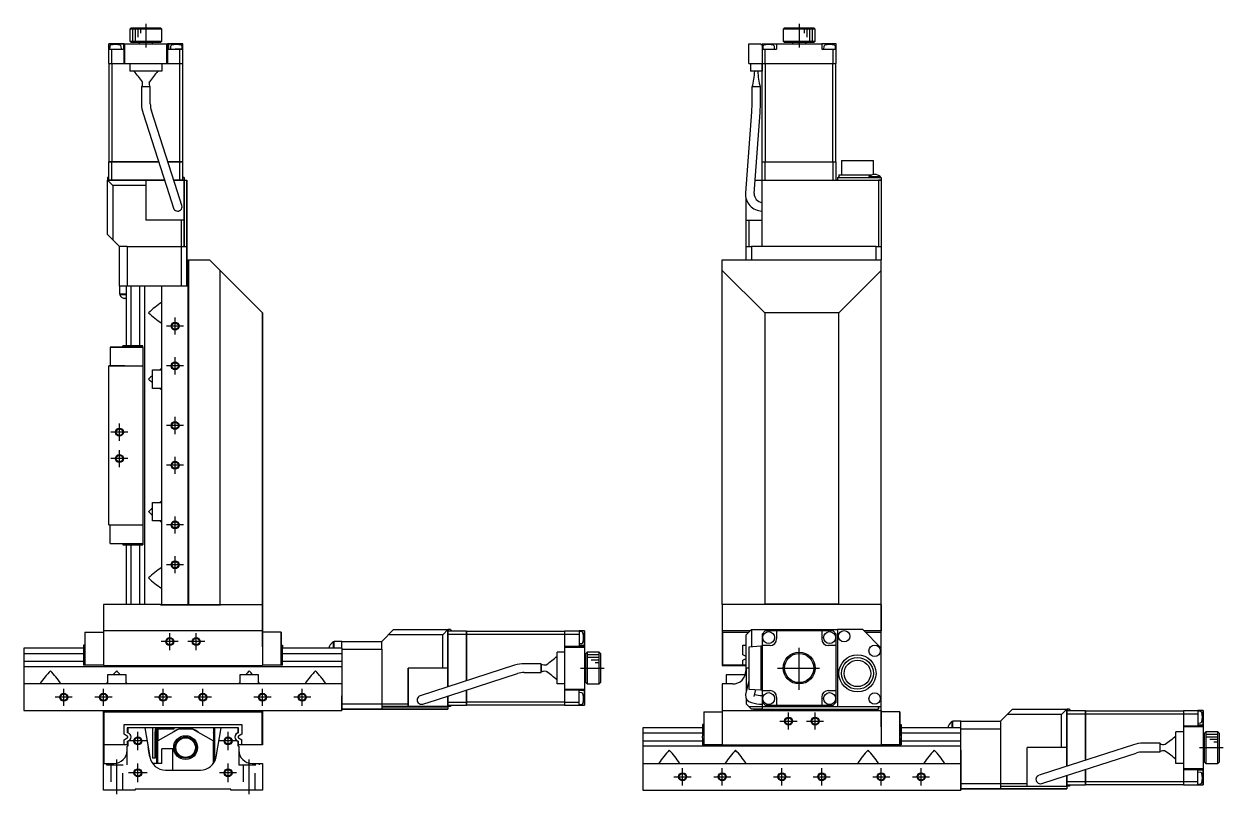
# Model space of a CAD drawing. Extents: x -1 to 917, y -8 to 763.
# Drawn here: x 464.6 to 917, y 240.3 to 530.7 of the extents above; entities that cross this region are included whole.
import ezdxf

# ---------------------------------------------------------------- set-up
doc = ezdxf.new("R2010")
doc.units = 0
doc.header["$LTSCALE"] = 0.5
doc.linetypes.add('CENTER', pattern=[50.8, 31.75, -6.35, 6.35, -6.35])
doc.linetypes.add('DASHED', pattern=[19.05, 12.7, -6.35])
for name, color, linetype in [('MSM_CENTER', 1, 'CENTER'), ('MSM_CONTINUOUS', 7, 'CONTINUOUS'), ('MSM_DASHED', 4, 'DASHED'), ('MSM_NARROW', 5, 'CONTINUOUS')]:
    doc.layers.add(name, color=color, linetype=linetype)

msp = doc.modelspace()

# ---------------------------------------------------------------- linework, layer by layer
at = {"layer": 'MSM_CENTER'}
for p, q in [((510.57, 530.75), (510.57, 521.85)), ((757.09, 530.75), (757.09, 521.85)), ((524.8, 416.8), (518.34, 416.8)), ((521.57, 413.57), (521.57, 420.03)), ((521.57, 398.57), (521.57, 405.03)), ((524.8, 401.8), (518.34, 401.8)), ((521.57, 376.07), (521.57, 382.53)), ((503.8, 376.8), (497.34, 376.8)), ((500.57, 373.57), (500.57, 380.03)), ((524.8, 379.3), (518.34, 379.3)), ((503.8, 366.8), (497.34, 366.8)), ((500.57, 363.57), (500.57, 370.03)), ((521.57, 361.07), (521.57, 367.53)), ((524.8, 364.3), (518.34, 364.3)), ((521.57, 338.57), (521.57, 345.03)), ((524.8, 341.8), (518.34, 341.8)), ((524.8, 326.8), (518.34, 326.8)), ((521.57, 323.57), (521.57, 330.03)), ((519.57, 294.57), (519.57, 301.03)), ((529.57, 294.57), (529.57, 301.03)), ((522.8, 297.8), (516.34, 297.8)), ((532.8, 297.8), (526.34, 297.8)), ((757.09, 279.6), (757.09, 296)), ((674.62, 287.8), (683.52, 287.8)), ((748.89, 287.8), (765.29, 287.8)), ((482.8, 276.8), (476.34, 276.8)), ((479.57, 273.57), (479.57, 280.03)), ((497.8, 276.8), (491.34, 276.8)), ((494.57, 273.57), (494.57, 280.03)), ((520.3, 276.8), (513.84, 276.8)), ((517.07, 273.57), (517.07, 280.03)), ((535.3, 276.8), (528.84, 276.8)), ((532.07, 273.57), (532.07, 280.03)), ((557.8, 276.8), (551.34, 276.8)), ((554.57, 273.57), (554.57, 280.03)), ((572.8, 276.8), (566.34, 276.8)), ((569.57, 273.57), (569.57, 280.03)), ((749.86, 267.8), (756.32, 267.8)), ((753.09, 264.57), (753.09, 271.03)), ((759.86, 267.8), (766.32, 267.8)), ((763.09, 264.57), (763.09, 271.03)), ((507.57, 256.8), (507.57, 263.8)), ((541.57, 256.8), (541.57, 263.8)), ((511.07, 260.3), (504.07, 260.3)), ((545.07, 260.3), (538.07, 260.3)), ((908.14, 257.8), (917.04, 257.8)), ((499.57, 240.3), (499.57, 253.3)), ((507.57, 244.8), (507.57, 251.8)), ((541.57, 244.8), (541.57, 251.8)), ((549.57, 240.3), (549.57, 253.3)), ((713.09, 243.57), (713.09, 250.03)), ((728.09, 243.57), (728.09, 250.03)), ((750.59, 243.57), (750.59, 250.03)), ((765.59, 243.57), (765.59, 250.03)), ((788.09, 243.57), (788.09, 250.03)), ((803.09, 243.57), (803.09, 250.03)), ((511.07, 248.3), (504.07, 248.3)), ((544.8, 248.3), (538.34, 248.3)), ((709.86, 246.8), (716.32, 246.8)), ((724.86, 246.8), (731.32, 246.8)), ((747.36, 246.8), (753.82, 246.8)), ((762.36, 246.8), (768.82, 246.8)), ((784.86, 246.8), (791.32, 246.8)), ((799.86, 246.8), (806.32, 246.8))]:
    msp.add_line(p, q, dxfattribs=at)
at = {"layer": 'MSM_CONTINUOUS'}
for p, q in [((505.07, 529.3), (504.57, 528.8)), ((504.57, 528.8), (504.57, 524.3)), ((516.57, 528.8), (504.57, 528.8)), ((505.07, 529.3), (516.07, 529.3)), ((516.57, 528.8), (516.07, 529.3)), ((516.57, 524.3), (516.57, 528.8)), ((751.59, 529.3), (751.09, 528.8)), ((763.09, 528.8), (751.09, 528.8)), ((751.09, 528.8), (751.09, 524.3)), ((751.59, 529.3), (762.59, 529.3)), ((763.09, 528.8), (762.59, 529.3)), ((763.09, 524.3), (763.09, 528.8)), ((496.57, 515.8), (496.57, 523.3)), ((502.36, 523.3), (496.57, 523.3)), ((496.57, 523.3), (524.57, 523.3)), ((496.57, 521.3), (502.07, 521.3)), ((496.91, 522.28), (496.82, 521.3)), ((497.77, 515.8), (497.77, 521.3)), ((501.32, 521.3), (501.24, 522.28)), ((502.07, 523.3), (502.07, 521.3)), ((502.32, 515.8), (502.32, 523)), ((502.36, 523), (502.32, 523)), ((502.36, 523.3), (502.36, 523)), ((502.67, 515.8), (502.67, 523.3)), ((504.57, 524.3), (505.07, 523.8)), ((504.57, 524.3), (516.57, 524.3)), ((516.07, 523.8), (505.07, 523.8)), ((508.07, 523.8), (508.07, 523.3)), ((513.07, 523.3), (513.07, 523.8)), ((516.07, 523.8), (516.57, 524.3)), ((518.47, 515.8), (518.47, 523.3)), ((518.79, 523.3), (518.79, 523)), ((524.57, 523.3), (518.79, 523.3)), ((518.79, 523), (518.82, 523)), ((518.82, 515.8), (518.82, 523)), ((519.07, 523.3), (519.07, 521.3)), ((519.07, 521.3), (524.57, 521.3)), ((519.91, 522.28), (519.82, 521.3)), ((524.32, 521.3), (521.57, 521.3)), ((523.37, 515.8), (523.37, 521.3)), ((524.32, 521.3), (524.24, 522.28)), ((524.57, 521.3), (524.32, 521.3)), ((524.57, 515.8), (524.57, 523.3)), ((524.57, 515.8), (524.57, 523.3)), ((738.09, 515.8), (738.09, 523.3)), ((738.09, 523.3), (742.59, 523.3)), ((742.59, 523.3), (742.59, 523)), ((742.59, 523), (743.09, 523)), ((743.09, 523.3), (748.59, 523.3)), ((743.09, 523.3), (743.09, 513)), ((743.09, 521.3), (748.59, 521.3)), ((743.43, 522.28), (743.34, 521.3)), ((744.29, 515.8), (744.29, 521.3)), ((747.84, 521.3), (747.75, 522.28)), ((748.59, 523.3), (765.59, 523.3)), ((748.59, 523.3), (748.59, 521.3)), ((751.09, 524.3), (763.09, 524.3)), ((751.09, 524.3), (751.59, 523.8)), ((762.59, 523.8), (751.59, 523.8)), ((754.59, 523.8), (754.59, 523.3)), ((759.59, 523.3), (759.59, 523.8)), ((762.59, 523.8), (763.09, 524.3)), ((765.59, 523.3), (765.59, 521.3)), ((771.09, 523.3), (765.59, 523.3)), ((765.59, 521.3), (771.09, 521.3)), ((766.43, 522.28), (766.34, 521.3)), ((769.89, 515.8), (769.89, 521.3)), ((770.84, 521.3), (770.75, 522.28)), ((771.09, 515.8), (771.09, 523.3)), ((496.57, 515.8), (524.57, 515.8)), ((496.67, 478.8), (496.67, 515.8)), ((497.81, 478.8), (497.81, 515.8)), ((504.57, 515.8), (504.57, 513)), ((516.57, 513), (504.57, 513)), ((516.57, 515.8), (516.57, 513)), ((523.33, 478.8), (523.33, 515.8)), ((524.47, 478.8), (524.47, 515.8)), ((524.47, 478.8), (524.47, 515.8)), ((738.09, 515.8), (744.29, 515.8)), ((738.69, 515.8), (738.69, 513)), ((743.09, 513), (738.69, 513)), ((743.19, 478.8), (743.19, 515.8)), ((744.29, 515.8), (769.89, 515.8)), ((744.33, 478.8), (744.33, 515.8)), ((769.85, 478.8), (769.85, 515.8)), ((769.89, 515.8), (771.09, 515.8)), ((770.99, 478.8), (770.99, 515.8)), ((512.22, 507), (508.92, 507)), ((508.92, 507), (508.92, 500.61)), ((511.83, 508.85), (511.87, 508.94)), ((512.22, 500.61), (512.22, 507)), ((742.54, 507), (739.24, 507)), ((739.24, 507), (739.24, 500.61)), ((742.54, 500.61), (742.54, 507)), ((522.5, 467.4), (512.64, 497.97)), ((739.24, 500.61), (739.13, 497.59)), ((742.42, 497.34), (742.54, 500.61)), ((509.5, 496.96), (519.36, 466.39)), ((739.13, 497.59), (736.83, 467.02)), ((740.12, 466.77), (742.42, 497.34)), ((496.57, 471.8), (496.57, 478.8)), ((496.57, 478.8), (515.35, 478.8)), ((515.35, 478.8), (496.57, 478.8)), ((497.77, 471.9), (497.77, 478.8)), ((524.57, 478.8), (518.82, 478.8)), ((518.82, 478.8), (524.57, 478.8)), ((523.37, 471.9), (523.37, 478.8)), ((524.57, 471.8), (524.57, 478.8)), ((524.57, 471.8), (524.57, 478.8)), ((743.09, 471.9), (743.09, 478.8)), ((743.09, 478.8), (744.29, 478.8)), ((744.29, 471.8), (744.29, 478.8)), ((744.29, 478.8), (769.89, 478.8)), ((769.89, 478.8), (771.09, 478.8)), ((769.89, 471.8), (769.89, 478.8)), ((771.09, 471.8), (771.09, 478.8)), ((773.09, 479.3), (785.09, 479.3)), ((773.09, 479.3), (773.09, 473.8)), ((785.09, 473.96), (785.09, 479.3)), ((496.07, 472.8), (496.07, 471.9)), ((496.07, 472.8), (496.57, 472.8)), ((496.57, 472.8), (496.07, 472.8)), ((496.17, 471.8), (496.07, 471.9)), ((496.07, 471.9), (496.57, 471.9)), ((498.07, 469.8), (496.07, 471.8)), ((496.07, 471.8), (517.61, 471.8)), ((496.07, 451.3), (496.07, 471.8)), ((496.07, 471.8), (517.61, 471.8)), ((517.61, 471.8), (496.17, 471.8)), ((496.57, 473.09), (496.42, 473.09)), ((496.42, 473.09), (496.42, 472.8)), ((497.67, 471.8), (497.77, 471.9)), ((517.58, 471.9), (497.77, 471.9)), ((510.57, 471.8), (510.57, 456.8)), ((523.37, 471.9), (521.05, 471.9)), ((524.97, 471.8), (521.08, 471.8)), ((521.08, 471.8), (525.07, 471.8)), ((521.08, 471.8), (524.17, 471.8)), ((523.37, 471.9), (523.47, 471.8)), ((525.07, 472.8), (524.57, 472.8)), ((524.57, 472.8), (525.07, 472.8)), ((524.57, 471.9), (525.07, 471.9)), ((525.07, 471.9), (524.97, 471.8)), ((524.97, 471.8), (525.07, 471.8)), ((525.07, 472.8), (525.07, 471.9)), ((525.07, 471.8), (525.07, 471.7)), ((525.17, 471.8), (525.07, 471.7)), ((525.07, 446.8), (525.07, 471.8)), ((525.17, 471.8), (525.07, 471.7)), ((525.17, 471.8), (526.07, 471.8)), ((525.17, 471.8), (526.07, 471.8)), ((525.17, 446.8), (525.17, 471.8)), ((526.07, 471.8), (526.07, 431.8)), ((526.07, 431.8), (526.07, 471.8)), ((740.5, 471.8), (743.09, 471.8)), ((743.09, 471.9), (743.19, 471.8)), ((743.09, 471.8), (787.09, 471.8)), ((743.09, 446.9), (743.09, 471.8)), ((771.59, 472.8), (788.09, 472.8)), ((771.59, 472.8), (771.59, 471.9)), ((771.59, 471.9), (788.09, 471.9)), ((771.59, 471.9), (771.69, 471.8)), ((772.09, 473.09), (771.94, 473.09)), ((771.94, 473.09), (771.94, 472.8)), ((772.09, 473.8), (784.51, 473.8)), ((772.09, 473.8), (772.09, 472.8)), ((787.74, 473.09), (783.44, 473.09)), ((783.44, 473.09), (783.44, 472.8)), ((787.09, 471.8), (787.09, 471.7)), ((787.09, 471.8), (787.09, 446.9)), ((788.09, 471.8), (787.09, 471.8)), ((787.09, 471.7), (787.09, 446.9)), ((787.74, 472.8), (787.74, 473.09)), ((787.99, 471.8), (788.09, 471.9)), ((788.09, 472.8), (788.09, 471.9)), ((788.09, 471.8), (788.09, 446.8)), ((498.07, 469.8), (498.07, 449.3)), ((510.57, 469.8), (498.07, 469.8)), ((519.36, 466.39), (521, 461.3)), ((524.14, 462.32), (522.5, 467.4)), ((737.09, 446.8), (737.09, 464.73)), ((525.07, 456.8), (510.57, 456.8)), ((524.07, 431.8), (524.07, 456.8)), ((737.09, 456.8), (743.09, 456.8)), ((738.09, 456.8), (738.09, 446.8)), ((496.07, 451.3), (498.07, 449.3)), ((498.07, 449.3), (500.47, 446.9)), ((500.57, 446.8), (500.47, 446.9)), ((500.57, 431.8), (500.57, 446.8)), ((503.57, 446.8), (500.57, 446.8)), ((503.46, 446.8), (526.07, 446.8)), ((503.57, 446.8), (503.57, 431.8)), ((737.09, 446.8), (739.09, 446.8)), ((737.09, 441.8), (737.09, 446.8)), ((786.09, 446.8), (739.09, 446.8)), ((739.09, 446.8), (739.09, 441.8)), ((743.09, 446.8), (743.09, 446.9)), ((786.09, 446.8), (788.09, 446.8)), ((786.09, 441.8), (786.09, 446.8)), ((787.09, 446.9), (787.09, 446.8)), ((788.09, 446.8), (788.09, 441.8)), ((526.57, 431.8), (526.57, 441.8)), ((526.57, 441.8), (534.57, 441.8)), ((526.67, 441.8), (526.67, 311.8)), ((534.57, 441.8), (538.57, 437.8)), ((538.57, 437.8), (534.57, 441.8)), ((728.09, 441.8), (788.09, 441.8)), ((728.09, 311.8), (728.09, 441.8)), ((788.09, 311.7), (788.09, 441.8)), ((788.09, 311.7), (788.09, 441.8)), ((538.57, 437.8), (554.57, 421.8)), ((538.57, 311.8), (538.57, 437.8)), ((554.57, 421.8), (538.57, 437.8)), ((744.09, 421.8), (728.09, 437.8)), ((788.09, 437.8), (772.09, 421.8)), ((511.57, 431.8), (500.57, 431.8)), ((500.57, 431.8), (500.57, 428.8)), ((503.07, 431.8), (503.07, 409.3)), ((505.04, 409.3), (505.04, 431.8)), ((508.11, 431.8), (508.11, 409.3)), ((516.57, 431.8), (510.07, 431.8)), ((510.07, 431.8), (510.07, 311.8)), ((526.57, 431.8), (511.57, 431.8)), ((524.17, 431.8), (516.57, 431.8)), ((516.57, 311.8), (516.57, 431.8)), ((526.07, 431.8), (521.07, 431.8)), ((526.07, 431.8), (524.17, 431.8)), ((526.57, 431.8), (526.07, 431.8)), ((526.57, 431.8), (526.27, 431.8)), ((526.57, 311.8), (526.57, 431.8)), ((503.07, 428.8), (500.57, 428.8)), ((500.72, 428.8), (500.72, 428.6)), ((503.07, 428.6), (500.72, 428.6)), ((503.07, 427.15), (502.35, 427.15)), ((516.57, 425.54), (516.44, 425.7)), ((554.57, 311.9), (554.57, 421.8)), ((554.57, 421.8), (554.57, 311.9)), ((772.09, 421.8), (744.09, 421.8)), ((744.09, 421.8), (744.09, 311.9)), ((772.09, 311.9), (772.09, 421.8)), ((516.57, 418.06), (516.44, 417.9)), ((509.47, 408.8), (497.07, 408.8)), ((497.07, 408.8), (503.07, 408.8)), ((497.07, 408.8), (497.07, 401.8)), ((509.47, 409.3), (501.87, 409.3)), ((501.87, 408.8), (501.87, 409.3)), ((501.87, 409.3), (503.07, 409.3)), ((501.87, 408.8), (509.47, 408.8)), ((505.55, 408.8), (505.55, 409.3)), ((507.6, 408.8), (507.6, 409.3)), ((509.47, 408.8), (509.47, 409.3)), ((509.47, 408.8), (509.47, 401.8)), ((496.57, 341.8), (496.57, 401.8)), ((496.57, 401.8), (509.57, 401.8)), ((496.57, 401.8), (496.92, 401.8)), ((496.92, 401.8), (496.57, 401.8)), ((502.57, 401.8), (496.57, 401.8)), ((509.57, 401.8), (509.47, 401.8)), ((509.57, 341.8), (509.57, 401.8)), ((513.07, 400.3), (516.57, 400.3)), ((513.07, 393.3), (513.07, 400.3)), ((516.57, 400.54), (516.44, 400.7)), ((516.57, 393.3), (513.07, 393.3)), ((516.57, 393.06), (516.44, 392.9)), ((513.07, 343.3), (513.07, 350.3)), ((513.07, 350.3), (516.57, 350.3)), ((516.57, 350.54), (516.44, 350.7)), ((496.57, 341.8), (509.57, 341.8)), ((497.07, 334.8), (497.07, 341.8)), ((509.47, 341.8), (509.47, 334.3)), ((516.57, 343.3), (513.07, 343.3)), ((516.57, 343.06), (516.44, 342.9)), ((497.07, 334.8), (509.47, 334.8)), ((501.87, 334.8), (501.87, 334.3)), ((501.87, 334.3), (509.47, 334.3)), ((503.07, 334.3), (503.07, 311.8)), ((505.04, 311.8), (505.04, 334.3)), ((505.55, 334.8), (505.55, 334.3)), ((507.6, 334.8), (507.6, 334.3)), ((508.11, 334.3), (508.11, 311.8)), ((516.57, 325.54), (516.44, 325.7)), ((516.57, 318.06), (516.44, 317.9)), ((516.07, 311.8), (494.57, 311.8)), ((494.57, 311.8), (494.57, 288.8)), ((516.07, 311.8), (516.07, 311.7)), ((516.07, 311.8), (516.57, 311.8)), ((516.07, 311.7), (538.67, 311.7)), ((516.57, 311.8), (526.57, 311.8)), ((526.67, 311.8), (526.57, 311.8)), ((526.67, 311.8), (554.57, 311.8)), ((538.67, 311.7), (538.67, 311.8)), ((554.57, 311.9), (554.47, 311.8)), ((554.47, 311.8), (554.57, 311.9)), ((554.57, 311.8), (554.57, 288.8)), ((554.57, 301.3), (554.57, 311.8)), ((788.09, 311.8), (728.09, 311.8)), ((728.09, 311.8), (728.09, 288.8)), ((743.99, 311.8), (744.09, 311.9)), ((772.09, 311.9), (744.09, 311.9)), ((772.09, 311.9), (772.19, 311.8)), ((788.09, 311.8), (788.09, 301.8)), ((788.09, 295.3), (788.09, 311.8)), ((487.57, 301.3), (487.57, 288.9)), ((487.57, 301.3), (494.57, 301.3)), ((554.57, 301.8), (494.57, 301.8)), ((554.57, 301.45), (554.57, 301.8)), ((554.57, 301.8), (554.57, 301.45)), ((554.57, 295.8), (554.57, 301.3)), ((561.57, 301.3), (554.57, 301.3)), ((561.57, 288.9), (561.57, 301.3)), ((561.57, 301.3), (561.57, 295.3)), ((599.57, 297.8), (604.07, 302.3)), ((622.57, 300.3), (602.07, 300.3)), ((604.07, 302.3), (624.57, 302.3)), ((622.57, 300.3), (624.57, 302.3)), ((622.57, 287.8), (622.57, 300.3)), ((624.57, 302.2), (624.67, 302.3)), ((624.57, 302.3), (624.57, 287.8)), ((624.57, 280.76), (624.57, 302.3)), ((624.57, 301.8), (631.57, 301.8)), ((624.57, 301.8), (624.57, 295.3)), ((624.57, 280.76), (624.57, 301.8)), ((624.57, 300.7), (624.67, 300.6)), ((625.57, 302.3), (624.67, 302.3)), ((624.67, 302.3), (624.67, 301.8)), ((624.67, 300.6), (631.57, 300.6)), ((624.67, 280.79), (624.67, 300.6)), ((625.57, 302.3), (625.57, 301.8)), ((625.86, 301.95), (625.57, 301.95)), ((625.86, 301.8), (625.86, 301.95)), ((631.57, 301.8), (631.57, 283.02)), ((631.57, 283.02), (631.57, 301.8)), ((631.57, 301.7), (668.57, 301.7)), ((631.57, 300.56), (668.57, 300.56)), ((668.57, 301.8), (668.57, 296.05)), ((668.57, 301.8), (674.07, 301.8)), ((668.57, 300.6), (674.07, 300.6)), ((676.07, 301.8), (674.07, 301.8)), ((674.07, 301.8), (674.07, 296.3)), ((675.06, 301.46), (674.07, 301.55)), ((676.07, 296.3), (676.07, 301.8)), ((676.07, 301.8), (676.07, 273.8)), ((738.59, 301.8), (728.09, 301.8)), ((728.29, 288.9), (728.29, 301.3)), ((728.29, 301.3), (738.09, 301.3)), ((737.09, 300.3), (739.09, 302.3)), ((737.09, 287.8), (737.09, 300.3)), ((739.09, 302.3), (771.59, 302.3)), ((739.09, 302.3), (739.09, 295.77)), ((744.29, 301.8), (743.09, 300.6)), ((743.09, 300.6), (743.09, 275)), ((748.59, 301.8), (744.29, 301.8)), ((748.59, 301.8), (748.59, 298.8)), ((769.89, 301.8), (748.59, 301.8)), ((765.59, 301.8), (765.59, 298.8)), ((771.09, 300.6), (769.89, 301.8)), ((771.09, 275), (771.09, 300.6)), ((771.59, 302.3), (771.59, 273.3)), ((781.09, 302.3), (771.59, 302.3)), ((788.09, 295.3), (781.09, 302.3)), ((788.09, 301.8), (781.59, 301.8)), ((782.09, 301.3), (787.89, 301.3)), ((787.89, 301.3), (787.89, 295.5)), ((788.09, 299.3), (788.09, 301.8)), ((464.57, 295.3), (464.57, 271.8)), ((487.07, 295.3), (464.57, 295.3)), ((487.57, 296.5), (487.07, 296.5)), ((487.07, 296.5), (487.07, 288.9)), ((561.57, 296.5), (562.07, 296.5)), ((562.07, 288.9), (562.07, 296.5)), ((562.07, 296.5), (562.07, 295.3)), ((584.57, 295.3), (562.07, 295.3)), ((579.92, 295.3), (579.92, 296.02)), ((581.37, 295.3), (581.37, 297.65)), ((581.57, 297.65), (581.37, 297.65)), ((584.57, 297.8), (581.57, 297.8)), ((581.57, 295.3), (581.57, 297.8)), ((584.57, 295.3), (584.57, 297.8)), ((584.57, 297.8), (599.57, 297.8)), ((584.57, 295.3), (584.57, 271.8)), ((599.57, 294.8), (584.57, 294.8)), ((599.57, 294.8), (599.57, 297.8)), ((599.57, 294.91), (599.57, 272.3)), ((624.57, 295.3), (624.57, 280.76)), ((668.57, 296.05), (668.57, 295.7)), ((668.57, 296.05), (675.77, 296.05)), ((668.57, 295.7), (676.07, 295.7)), ((668.57, 295.7), (668.57, 279.9)), ((674.07, 297.05), (675.06, 297.13)), ((676.07, 296.3), (674.07, 296.3)), ((675.77, 296.01), (675.77, 296.05)), ((676.07, 296.01), (675.77, 296.01)), ((676.07, 296.01), (676.07, 296.3)), ((676.07, 296.01), (676.07, 295.7)), ((676.07, 295.7), (676.07, 279.9)), ((735.89, 292.82), (735.89, 296.5)), ((735.89, 296.5), (737.09, 296.5)), ((742.59, 296.01), (738.09, 295.7)), ((738.09, 295.7), (738.09, 279.9)), ((743.09, 296.05), (742.59, 296.01)), ((742.59, 296.01), (742.59, 279.58)), ((746.09, 296.3), (743.09, 296.3)), ((771.09, 296.3), (768.09, 296.3)), ((788.09, 295.3), (788.09, 296.3)), ((788.09, 273.3), (788.09, 295.3)), ((464.57, 293.33), (487.07, 293.33)), ((487.07, 290.26), (464.57, 290.26)), ((487.57, 292.82), (487.07, 292.82)), ((487.57, 290.77), (487.07, 290.77)), ((561.57, 292.82), (562.07, 292.82)), ((561.57, 290.77), (562.07, 290.77)), ((562.07, 293.33), (584.57, 293.33)), ((584.57, 290.26), (562.07, 290.26)), ((665.77, 281.8), (665.77, 293.8)), ((668.57, 293.8), (665.77, 293.8)), ((676.57, 290.3), (676.07, 290.3)), ((677.07, 293.8), (676.57, 293.3)), ((676.57, 282.3), (676.57, 293.3)), ((681.57, 293.8), (677.07, 293.8)), ((677.07, 293.8), (677.07, 281.8)), ((682.07, 293.3), (681.57, 293.8)), ((681.57, 281.8), (681.57, 293.8)), ((682.07, 293.3), (682.07, 282.3)), ((737.08, 292.13), (735.89, 292.82)), ((735.89, 290.77), (737.08, 291.46)), ((735.89, 288.9), (735.89, 290.77)), ((584.57, 288.3), (464.57, 288.3)), ((494.57, 288.9), (487.07, 288.9)), ((494.57, 288.8), (554.57, 288.8)), ((496.07, 285.3), (496.07, 281.8)), ((503.07, 285.3), (496.07, 285.3)), ((503.07, 281.8), (503.07, 285.3)), ((553.07, 285.3), (546.07, 285.3)), ((546.07, 285.3), (546.07, 281.8)), ((553.07, 281.8), (553.07, 285.3)), ((562.07, 288.9), (554.57, 288.9)), ((624.57, 287.8), (609.57, 287.8)), ((609.57, 273.3), (609.57, 287.8)), ((609.57, 287.8), (609.57, 273.3)), ((649.73, 288.87), (614.08, 277.37)), ((620.18, 275.87), (650.75, 285.73)), ((659.77, 289.45), (653.38, 289.45)), ((653.38, 286.15), (659.77, 286.15)), ((659.77, 286.15), (659.77, 289.45)), ((659.77, 289.29), (659.77, 287.8)), ((659.77, 287.8), (659.77, 286.3)), ((661.63, 286.54), (661.72, 286.5)), ((676.07, 285.3), (676.57, 285.3)), ((728.09, 288.8), (736.69, 288.8)), ((737.09, 288.9), (728.29, 288.9)), ((736.59, 285.3), (729.59, 285.3)), ((729.59, 285.3), (729.59, 281.8)), ((736.59, 284.84), (736.59, 285.3)), ((736.69, 288.8), (736.69, 288.9)), ((736.69, 288.8), (736.69, 288.9)), ((736.99, 288.3), (736.99, 286.8)), ((736.99, 288.3), (737.09, 288.3)), ((738.09, 287.8), (737.09, 287.8)), ((737.09, 287.8), (737.09, 278.77)), ((584.57, 281.8), (464.57, 281.8)), ((470.83, 281.8), (470.67, 281.93)), ((478.31, 281.8), (478.47, 281.93)), ((495.83, 281.8), (495.67, 281.93)), ((503.31, 281.8), (503.47, 281.93)), ((545.83, 281.8), (545.67, 281.93)), ((553.31, 281.8), (553.47, 281.93)), ((570.83, 281.8), (570.67, 281.93)), ((578.31, 281.8), (578.47, 281.93)), ((668.57, 281.8), (665.77, 281.8)), ((676.57, 282.3), (677.07, 281.8)), ((677.07, 281.8), (681.57, 281.8)), ((681.57, 281.8), (682.07, 282.3)), ((728.09, 281.8), (728.09, 271.8)), ((731.99, 281.8), (728.09, 281.8)), ((738.09, 283.06), (736.87, 277.82)), ((584.57, 272.3), (584.57, 277.3)), ((624.57, 277.29), (624.57, 274.2)), ((624.57, 273.4), (624.57, 277.29)), ((624.57, 277.29), (624.57, 273.3)), ((624.67, 275), (624.67, 277.32)), ((631.57, 273.8), (631.57, 279.55)), ((631.57, 279.55), (631.57, 273.8)), ((668.57, 279.9), (668.57, 279.55)), ((668.57, 279.9), (676.07, 279.9)), ((668.57, 279.55), (675.77, 279.55)), ((668.57, 279.55), (668.57, 273.8)), ((676.07, 279.3), (674.07, 279.3)), ((674.07, 273.8), (674.07, 279.3)), ((675.06, 278.46), (674.07, 278.55)), ((676.07, 279.58), (675.77, 279.58)), ((675.77, 279.58), (675.77, 279.55)), ((676.07, 279.9), (676.07, 279.58)), ((676.07, 279.3), (676.07, 279.58)), ((676.07, 273.8), (676.07, 279.3)), ((737.09, 276.28), (737.09, 274.3)), ((738.09, 279.9), (742.59, 279.58)), ((740.08, 277.07), (740.7, 279.72)), ((742.59, 279.58), (743.09, 279.55)), ((743.09, 279.3), (746.09, 279.3)), ((748.59, 276.8), (748.59, 273.8)), ((765.59, 276.8), (765.59, 273.8)), ((768.09, 279.3), (771.09, 279.3)), ((464.57, 271.8), (584.57, 271.8)), ((494.57, 258.8), (494.57, 271.8)), ((511.77, 271.45), (511.77, 271.8)), ((511.77, 271.45), (511.77, 271.8)), ((515.37, 271.8), (515.37, 271.45)), ((533.77, 271.45), (533.77, 271.8)), ((533.77, 271.45), (533.77, 271.8)), ((537.37, 271.8), (537.37, 271.45)), ((554.57, 271.8), (554.57, 258.8)), ((554.57, 271.8), (554.57, 269.3)), ((584.57, 274.3), (609.57, 274.3)), ((624.57, 272.3), (584.57, 272.3)), ((584.57, 272.3), (624.57, 272.3)), ((584.57, 271.8), (584.57, 272.3)), ((584.57, 272.1), (584.57, 271.8)), ((584.57, 271.8), (584.57, 272.1)), ((624.57, 273.3), (599.57, 273.3)), ((599.57, 273.2), (624.57, 273.2)), ((615.09, 274.23), (620.18, 275.87)), ((624.57, 273.3), (624.47, 273.3)), ((624.57, 273.2), (624.47, 273.3)), ((624.57, 273.2), (624.47, 273.3)), ((624.67, 275), (624.57, 274.9)), ((624.57, 273.8), (631.57, 273.8)), ((624.57, 273.8), (631.57, 273.8)), ((624.57, 273.4), (624.57, 273.3)), ((624.67, 273.3), (624.57, 273.4)), ((624.57, 273.2), (624.57, 272.3)), ((624.57, 273.2), (624.57, 272.3)), ((624.67, 275), (631.57, 275)), ((624.67, 273.8), (624.67, 273.3)), ((625.57, 273.3), (624.67, 273.3)), ((625.57, 273.3), (625.57, 273.8)), ((625.57, 273.8), (625.57, 273.3)), ((631.57, 275.04), (668.57, 275.04)), ((631.57, 273.9), (668.57, 273.9)), ((631.57, 273.9), (668.57, 273.9)), ((668.57, 275), (674.07, 275)), ((668.57, 273.8), (676.07, 273.8)), ((668.57, 273.8), (674.07, 273.8)), ((674.07, 274.05), (675.06, 274.13)), ((728.09, 271.8), (740.09, 271.8)), ((728.09, 271.8), (728.09, 258.8)), ((737.09, 274.3), (738.09, 273.3)), ((738.09, 273.3), (743.09, 273.3)), ((738.09, 273.3), (739.09, 272.3)), ((743.09, 272.3), (739.09, 272.3)), ((740.09, 272.1), (776.09, 272.1)), ((740.09, 271.8), (740.09, 272.1)), ((740.09, 271.8), (740.09, 272.1)), ((740.09, 271.8), (788.09, 271.8)), ((743.09, 275), (744.29, 273.8)), ((743.09, 275), (743.09, 273.3)), ((743.09, 273.3), (771.59, 273.3)), ((743.09, 273.2), (743.19, 273.3)), ((743.09, 273.2), (743.09, 272.3)), ((787.09, 273.2), (743.09, 273.2)), ((743.09, 272.3), (787.09, 272.3)), ((744.29, 273.8), (748.59, 273.8)), ((748.59, 273.8), (769.89, 273.8)), ((769.89, 273.8), (771.09, 275)), ((771.59, 273.3), (788.09, 273.3)), ((776.09, 272.1), (776.09, 271.8)), ((787.09, 272.3), (787.09, 273.3)), ((787.09, 273.3), (787.09, 272.3)), ((788.09, 271.8), (788.09, 273.3)), ((788.09, 271.8), (788.09, 273.3)), ((788.09, 271.8), (788.09, 258.8)), ((788.09, 271.45), (788.09, 271.8)), ((788.09, 271.45), (788.09, 271.8)), ((788.09, 265.6), (788.09, 271.8)), ((837.59, 272.3), (833.19, 267.9)), ((837.59, 272.3), (858.09, 272.3)), ((856.09, 270.3), (858.09, 272.3)), ((858.09, 272.3), (858.09, 250.76)), ((858.09, 272.2), (858.19, 272.3)), ((858.09, 250.76), (858.09, 272.3)), ((858.09, 250.76), (858.09, 272.2)), ((858.09, 271.8), (865.09, 271.8)), ((858.19, 272.3), (858.19, 271.8)), ((859.09, 272.3), (858.19, 272.3)), ((859.09, 272.3), (859.09, 271.8)), ((859.09, 271.8), (859.09, 272.3)), ((859.38, 271.95), (859.09, 271.95)), ((859.38, 271.8), (859.38, 271.95)), ((865.09, 271.8), (865.09, 253.02)), ((865.09, 253.02), (865.09, 271.8)), ((865.09, 271.7), (902.09, 271.7)), ((902.09, 271.8), (902.09, 243.8)), ((902.09, 271.8), (907.59, 271.8)), ((907.59, 271.8), (907.59, 266.3)), ((909.59, 271.8), (907.59, 271.8)), ((908.58, 271.46), (907.59, 271.55)), ((909.59, 266.01), (909.59, 271.8)), ((909.59, 271.8), (909.59, 243.8)), ((494.77, 258.9), (494.77, 271.3)), ((494.77, 271.3), (554.37, 271.3)), ((515.37, 271.45), (511.77, 271.45)), ((537.37, 271.45), (533.77, 271.45)), ((554.37, 271.3), (554.37, 258.9)), ((721.09, 271.3), (721.09, 258.9)), ((721.09, 271.3), (728.09, 271.3)), ((795.09, 271.3), (788.09, 271.3)), ((795.09, 258.9), (795.09, 271.3)), ((795.09, 271.3), (795.09, 265.3)), ((814.89, 265.3), (814.89, 267.65)), ((815.09, 267.65), (814.89, 267.65)), ((818.09, 267.8), (815.09, 267.8)), ((815.09, 265.3), (815.09, 267.8)), ((818.09, 242.3), (818.09, 267.8)), ((818.09, 267.8), (833.09, 267.8)), ((833.09, 267.8), (833.19, 267.9)), ((833.09, 267.8), (833.09, 242.3)), ((856.09, 270.3), (835.59, 270.3)), ((856.09, 257.8), (856.09, 270.3)), ((858.09, 270.7), (858.19, 270.6)), ((858.19, 270.6), (865.09, 270.6)), ((858.19, 250.79), (858.19, 270.6)), ((865.09, 270.56), (902.09, 270.56)), ((902.09, 270.6), (907.59, 270.6)), ((907.59, 267.05), (908.58, 267.13)), ((502.37, 262.82), (502.37, 266.5)), ((502.37, 266.5), (546.77, 266.5)), ((503.57, 262.13), (502.37, 262.82)), ((510.12, 265.3), (503.57, 265.3)), ((503.57, 265.3), (503.57, 263.37)), ((503.77, 265.3), (503.77, 263.33)), ((545.37, 265.3), (510.12, 265.3)), ((510.12, 265.3), (512.07, 254.26)), ((510.12, 265.3), (511.53, 257.3)), ((513.07, 265.3), (513.07, 253.8)), ((521.07, 264.8), (514.07, 264.8)), ((514.07, 264.8), (514.07, 253.8)), ((514.07, 264.8), (514.07, 263.8)), ((514.07, 253.8), (514.07, 263.8)), ((514.57, 264.8), (514.57, 251.8)), ((522.87, 264.8), (515.07, 260.3)), ((515.07, 264.8), (515.07, 260.3)), ((521.07, 265.3), (521.07, 264.8)), ((521.07, 265.3), (521.07, 264.8)), ((528.28, 264.8), (522.87, 264.8)), ((528.28, 264.8), (536.07, 260.3)), ((536.07, 265.3), (536.07, 260.3)), ((536.57, 253.3), (536.57, 265.3)), ((537.07, 254.26), (539.02, 265.3)), ((545.57, 265.3), (545.37, 265.3)), ((545.37, 263.33), (545.37, 265.3)), ((545.37, 263.33), (545.37, 265.3)), ((545.57, 264.8), (545.37, 265)), ((545.37, 265), (545.57, 264.8)), ((545.47, 263.36), (545.47, 265.3)), ((545.57, 263.37), (545.57, 265.3)), ((546.77, 262.82), (545.58, 262.13)), ((546.77, 266.5), (546.77, 262.82)), ((554.57, 266.3), (554.57, 258.8)), ((698.09, 265.3), (698.09, 256.8)), ((720.59, 265.3), (698.09, 265.3)), ((698.09, 263.33), (720.59, 263.33)), ((720.59, 266.5), (720.59, 262.82)), ((721.09, 266.5), (720.59, 266.5)), ((721.09, 262.82), (720.59, 262.82)), ((720.59, 262.82), (720.59, 262.13)), ((795.09, 266.5), (795.59, 266.5)), ((795.09, 262.82), (795.09, 262.13)), ((795.09, 262.82), (795.59, 262.82)), ((795.59, 262.82), (795.59, 266.5)), ((795.59, 266.5), (795.59, 265.3)), ((795.59, 265.3), (795.59, 258.9)), ((818.09, 265.3), (795.59, 265.3)), ((795.59, 263.33), (818.09, 263.33)), ((795.59, 262.13), (795.59, 262.82)), ((813.44, 265.3), (813.44, 266.02)), ((833.09, 264.8), (818.19, 264.8)), ((899.29, 251.8), (899.29, 263.8)), ((902.09, 263.8), (899.29, 263.8)), ((902.09, 266.05), (909.29, 266.05)), ((902.09, 265.7), (909.59, 265.7)), ((909.59, 266.3), (907.59, 266.3)), ((909.29, 266.05), (909.29, 266.01)), ((909.59, 266.01), (909.29, 266.01)), ((910.59, 263.8), (910.09, 263.3)), ((910.09, 252.3), (910.09, 263.3)), ((915.09, 263.8), (910.59, 263.8)), ((910.59, 263.8), (910.59, 251.8)), ((915.59, 263.3), (915.09, 263.8)), ((915.09, 251.8), (915.09, 263.8)), ((915.59, 263.3), (915.59, 252.3)), ((503.17, 258.8), (494.57, 258.8)), ((494.57, 251.8), (494.57, 258.8)), ((494.67, 258.8), (494.67, 251.8)), ((503.57, 258.9), (494.77, 258.9)), ((502.37, 260.77), (503.57, 261.46)), ((502.37, 258.9), (502.37, 260.77)), ((503.17, 258.9), (503.17, 258.8)), ((503.17, 258.9), (503.17, 258.8)), ((503.47, 256.8), (503.47, 258.3)), ((503.77, 258.3), (503.47, 258.3)), ((503.57, 260.22), (503.57, 258.9)), ((503.77, 260.26), (503.77, 258.3)), ((515.07, 251.8), (515.07, 260.3)), ((536.07, 251.85), (536.07, 260.3)), ((545.37, 258.3), (545.37, 260.26)), ((545.37, 258.3), (545.37, 260.26)), ((545.67, 258.3), (545.37, 258.3)), ((545.47, 258.3), (545.47, 260.24)), ((545.57, 258.9), (545.57, 260.22)), ((554.37, 258.9), (545.57, 258.9)), ((545.57, 258.3), (545.57, 258.9)), ((545.58, 261.46), (546.77, 260.77)), ((545.67, 258.3), (545.67, 256.8)), ((545.67, 258.3), (545.67, 256.8)), ((545.97, 258.8), (545.97, 258.9)), ((554.57, 258.8), (545.97, 258.8)), ((546.77, 258.9), (546.77, 260.77)), ((720.59, 260.26), (698.09, 260.26)), ((818.09, 258.3), (698.09, 258.3)), ((720.59, 261.46), (720.59, 262.13)), ((720.59, 261.46), (720.59, 260.77)), ((720.59, 260.77), (720.59, 258.9)), ((721.09, 260.77), (720.59, 260.77)), ((728.09, 258.9), (720.59, 258.9)), ((728.09, 258.8), (788.09, 258.8)), ((795.59, 258.9), (788.09, 258.9)), ((795.09, 261.46), (795.09, 262.13)), ((795.09, 261.46), (795.09, 260.77)), ((795.09, 260.77), (795.59, 260.77)), ((795.59, 260.77), (795.59, 261.46)), ((795.59, 258.9), (795.59, 260.77)), ((818.09, 260.26), (795.59, 260.26)), ((883.25, 258.87), (852.68, 249.01)), ((893.29, 259.45), (886.9, 259.45)), ((893.29, 256.15), (893.29, 259.45)), ((910.09, 260.3), (909.59, 260.3)), ((511.45, 257.8), (511.53, 257.3)), ((511.45, 257.8), (512.07, 254.26)), ((511.53, 257.3), (511.45, 257.8)), ((511.53, 257.3), (511.45, 257.8)), ((511.53, 257.3), (511.57, 257.3)), ((511.57, 257.09), (511.57, 257.3)), ((512.07, 254.26), (511.57, 257.09)), ((512.07, 254.26), (511.57, 257.09)), ((511.57, 257.09), (512.07, 254.26)), ((511.57, 257.09), (512.07, 254.26)), ((514.07, 253.8), (513.07, 253.8)), ((516.57, 251.8), (516.57, 257.3)), ((520.77, 257.3), (516.57, 257.3)), ((520.77, 249.3), (520.77, 257.3)), ((698.09, 256.8), (698.09, 241.8)), ((818.09, 256.8), (818.09, 241.8)), ((858.09, 257.8), (843.09, 257.8)), ((843.09, 243.3), (843.09, 257.8)), ((853.7, 245.87), (884.27, 255.73)), ((886.9, 256.15), (893.29, 256.15)), ((895.14, 256.54), (895.24, 256.5)), ((909.59, 255.3), (910.09, 255.3)), ((494.57, 241.8), (494.57, 251.8)), ((494.57, 251.8), (498.47, 251.8)), ((516.57, 251.8), (513.11, 251.8)), ((517.98, 249.3), (531.16, 249.3)), ((536.57, 253.3), (536.07, 253.3)), ((536.57, 252.7), (536.57, 253.3)), ((536.57, 252.7), (536.57, 253.3)), ((550.67, 251.8), (554.57, 251.8)), ((554.57, 251.8), (554.57, 241.8)), ((554.57, 251.8), (554.57, 248.3)), ((698.09, 251.8), (818.09, 251.8)), ((704.35, 251.8), (704.19, 251.93)), ((711.83, 251.8), (711.99, 251.93)), ((729.35, 251.8), (729.19, 251.93)), ((736.83, 251.8), (736.99, 251.93)), ((779.35, 251.8), (779.19, 251.93)), ((786.83, 251.8), (786.99, 251.93)), ((804.35, 251.8), (804.19, 251.93)), ((811.83, 251.8), (811.99, 251.93)), ((852.68, 249.01), (847.6, 247.37)), ((865.09, 249.55), (865.09, 243.8)), ((865.09, 243.8), (865.09, 249.55)), ((902.09, 251.8), (899.29, 251.8)), ((902.09, 249.9), (909.59, 249.9)), ((902.09, 249.55), (909.29, 249.55)), ((909.59, 249.3), (907.59, 249.3)), ((907.59, 243.8), (907.59, 249.3)), ((909.59, 249.58), (909.29, 249.58)), ((909.29, 249.55), (909.29, 249.58)), ((909.59, 249.3), (909.59, 249.58)), ((909.59, 243.8), (909.59, 249.3)), ((910.09, 252.3), (910.59, 251.8)), ((910.59, 251.8), (915.09, 251.8)), ((915.09, 251.8), (915.59, 252.3)), ((554.57, 245.3), (554.57, 241.8)), ((818.09, 241.8), (818.09, 247.8)), ((848.61, 244.23), (853.7, 245.87)), ((858.09, 247.29), (858.09, 244.2)), ((858.09, 243.4), (858.09, 247.29)), ((858.09, 247.29), (858.09, 243.3)), ((858.19, 245), (858.09, 244.9)), ((858.19, 245), (858.19, 247.32)), ((858.19, 245), (865.09, 245)), ((865.09, 245.04), (902.09, 245.04)), ((902.09, 245), (907.59, 245)), ((908.58, 248.46), (907.59, 248.55)), ((506.57, 241.8), (494.57, 241.8)), ((506.57, 242.1), (506.57, 241.8)), ((542.57, 242.1), (506.57, 242.1)), ((506.57, 242.1), (506.57, 241.8)), ((542.57, 241.8), (542.57, 242.1)), ((554.57, 241.8), (542.57, 241.8)), ((698.09, 241.8), (818.09, 241.8)), ((818.09, 244.3), (843.09, 244.3)), ((858.09, 242.3), (818.09, 242.3)), ((818.09, 242.3), (858.09, 242.3)), ((818.09, 242.1), (818.09, 241.8)), ((818.09, 241.8), (818.09, 242.1)), ((833.09, 243.3), (858.09, 243.3)), ((833.09, 243.2), (858.09, 243.2)), ((858.09, 243.2), (857.99, 243.3)), ((858.09, 243.3), (857.99, 243.3)), ((858.09, 243.2), (857.99, 243.3)), ((858.09, 243.8), (865.09, 243.8)), ((858.09, 243.8), (865.09, 243.8)), ((858.09, 243.4), (858.09, 243.3)), ((858.19, 243.3), (858.09, 243.4)), ((858.09, 243.2), (858.09, 242.3)), ((858.09, 243.2), (858.09, 242.3)), ((858.19, 243.8), (858.19, 243.3)), ((859.09, 243.3), (858.19, 243.3)), ((859.09, 243.8), (859.09, 243.3)), ((859.09, 243.3), (859.09, 243.8)), ((865.09, 243.9), (902.09, 243.9)), ((865.09, 243.9), (902.09, 243.9)), ((902.09, 243.8), (909.59, 243.8)), ((902.09, 243.8), (907.59, 243.8)), ((907.59, 244.05), (908.58, 244.13))]:
    msp.add_line(p, q, dxfattribs=at)
for centre, radius in [((521.57, 416.8), 1.23), ((521.57, 401.8), 1.23), ((521.57, 379.3), 1.23), ((500.57, 376.8), 1.23), ((500.57, 366.8), 1.23), ((521.57, 364.3), 1.23), ((521.57, 341.8), 1.23), ((521.57, 326.8), 1.23), ((519.57, 297.8), 1.23), ((529.57, 297.8), 1.23), ((745.59, 299.3), 2.25), ((768.59, 299.3), 2.25), ((774.09, 299.8), 2.15), ((785.59, 294.3), 2.15), ((757.09, 287.8), 6), ((757.09, 287.8), 5.5), ((779.09, 285.8), 7), ((779.09, 285.8), 6), ((779.09, 285.8), 5), ((479.57, 276.8), 1.23), ((494.57, 276.8), 1.23), ((517.07, 276.8), 1.23), ((532.07, 276.8), 1.23), ((554.57, 276.8), 1.23), ((569.57, 276.8), 1.23), ((745.59, 276.3), 2.25), ((768.59, 276.3), 2.25), ((785.59, 276.3), 2.15), ((753.09, 267.8), 1.23), ((763.09, 267.8), 1.23), ((507.57, 260.3), 1.23), ((525.57, 257.8), 4.5), ((525.57, 257.8), 4), ((525.57, 257.8), 3.7), ((541.57, 260.3), 1.23), ((507.57, 248.3), 1.23), ((541.57, 248.3), 1.23), ((713.09, 246.8), 1.23), ((728.09, 246.8), 1.23), ((750.59, 246.8), 1.23), ((765.59, 246.8), 1.23), ((788.09, 246.8), 1.23), ((803.09, 246.8), 1.23)]:
    msp.add_circle(centre, radius, dxfattribs=at)
for centre, radius, start, end in [((497.41, 522.24), 0.5, 107.6292, 175), ((499.07, 517), 6, 72.3708, 107.6291), ((500.74, 522.24), 0.5, 5, 72.3708), ((520.41, 522.24), 0.5, 107.6292, 175), ((522.07, 517), 6, 72.3708, 107.6291), ((523.74, 522.24), 0.5, 5, 72.3708), ((743.92, 522.24), 0.5, 107.6292, 175), ((745.59, 517), 6, 72.3708, 107.6292), ((747.26, 522.24), 0.5, 5, 72.3708), ((766.92, 522.24), 0.5, 107.6292, 175), ((768.59, 517), 6, 72.3708, 107.6292), ((770.26, 522.24), 0.5, 5, 72.3708), ((469.54, 480.97), 48.58, 35.093, 41.2478), ((560.75, 473.64), 60.29, 139.2516, 144.1616), ((711.75, 514.41), 28.62, 344.9841, 357.1678), ((770.3, 514.45), 28.89, 182.8902, 194.9579), ((506.39, 508.27), 2.97, 334.6953, 12.2257), ((515, 508.31), 3.21, 170.2787, 204.1179), ((520.82, 500.61), 11.9, 179.9931, 197.8657), ((520.82, 500.61), 8.59, 179.9886, 197.8626), ((498.57, 471), 3, 131.8103, 135.78), ((774.09, 471), 3, 131.8103, 135.78), ((774.09, 471), 3, 109.4712, 111.0395), ((785.59, 471), 3, 44.22, 135.78), ((743.31, 466.65), 6.49, 176.7108, 268.0467), ((743.3, 466.65), 3.19, 177.716, 266.1801), ((522.56, 461.81), 1.65, 310.9824, 17.9811), ((522.57, 461.81), 1.65, 197.7205, 310.904), ((503.57, 430.16), 3.25, 208.7266, 247.939), ((533.53, 399.37), 31.38, 122.9812, 134.3908), ((533.53, 444.23), 31.38, 225.6092, 237.0188), ((533.53, 374.37), 31.38, 130.674, 134.3908), ((533.53, 374.37), 31.38, 122.9812, 124.2994), ((533.53, 419.23), 31.38, 225.6092, 229.326), ((533.53, 419.23), 31.38, 235.7006, 237.0188), ((533.53, 324.37), 31.38, 122.9812, 124.2994), ((533.53, 324.37), 31.38, 130.674, 134.3908), ((533.53, 369.23), 31.38, 225.6092, 229.326), ((533.53, 369.23), 31.38, 235.7006, 237.0188), ((533.53, 299.37), 31.38, 122.9812, 134.3908), ((533.53, 344.23), 31.38, 225.6092, 237.0188), ((623.77, 299.8), 3, 41.8103, 45.78), ((675.01, 300.96), 0.5, 17.6292, 85), ((669.77, 299.3), 6, 342.3708, 17.6291), ((746.09, 298.8), 2.5, 270, 360), ((768.09, 298.8), 2.5, 180, 270), ((582.93, 294.8), 3.25, 118.7266, 157.939), ((675.01, 297.63), 0.5, 275, 342.3708), ((633.74, 328.83), 48.58, 305.093, 311.2478), ((497, 264.84), 31.38, 135.6092, 147.0188), ((452.14, 264.84), 31.38, 32.9812, 44.3908), ((522, 264.84), 31.38, 135.6092, 139.326), ((477.14, 264.84), 31.38, 40.674, 44.3908), ((572, 264.84), 31.38, 135.6092, 139.326), ((527.14, 264.84), 31.38, 40.674, 44.3908), ((597, 264.84), 31.38, 135.6092, 147.0188), ((552.14, 264.84), 31.38, 32.9812, 44.3908), ((653.38, 277.55), 11.9, 89.9931, 107.8657), ((653.38, 277.55), 8.59, 89.9886, 107.8626), ((661.04, 291.98), 2.97, 244.6953, 282.2257), ((661.08, 283.37), 3.21, 80.2787, 114.1179), ((626.42, 237.62), 60.29, 49.2516, 54.1616), ((731.99, 286.8), 5, 270, 0), ((522, 264.84), 31.38, 145.7006, 147.0188), ((477.14, 264.84), 31.38, 32.9812, 34.2994), ((572, 264.84), 31.38, 145.7006, 147.0188), ((527.14, 264.84), 31.38, 32.9812, 34.2994), ((614.58, 275.8), 1.65, 107.7205, 220.904), ((675.01, 277.96), 0.5, 17.6292, 85), ((669.77, 276.3), 6, 342.3708, 17.6291), ((739.5, 277.43), 2.67, 172.8096, 260.973), ((743.12, 287.36), 9.91, 253.2914, 269.8447), ((746.09, 276.8), 2.5, 360, 90), ((768.09, 276.8), 2.5, 90, 180), ((614.58, 275.8), 1.65, 220.9824, 287.9811), ((675.01, 274.63), 0.5, 275, 342.3708), ((743.15, 287.43), 13.28, 252.1748, 269.7441), ((857.29, 269.8), 3, 41.8103, 45.78), ((816.45, 264.8), 3.25, 118.7266, 157.939), ((908.53, 270.96), 0.5, 17.6292, 85), ((908.53, 267.63), 0.5, 275, 342.3708), ((903.29, 269.3), 6, 342.3708, 17.6291), ((503.37, 261.8), 1.59, 75.406, 82.7624), ((503.37, 261.8), 1.59, 284.594, 75.406), ((517.57, 264.8), 2.85, 180, 208.6943), ((525.57, 257.8), 7.5, 51.3689, 128.631), ((525.57, 257.8), 7.5, 51.3689, 90), ((533.57, 264.8), 2.85, 331.3055, 10.1042), ((545.77, 261.8), 1.59, 97.2376, 262.7624), ((545.77, 261.8), 1.59, 104.594, 255.406), ((503.37, 261.8), 0.388, 300, 60), ((503.37, 261.8), 1.59, 277.2376, 284.594), ((545.77, 261.8), 0.388, 120, 240), ((886.9, 247.55), 11.9, 89.9931, 107.8657), ((894.56, 261.98), 2.97, 244.6953, 282.2257), ((867.26, 298.83), 48.58, 305.093, 311.2478), ((498.47, 256.8), 5, 270, 0), ((517.98, 255.3), 6, 190, 270), ((531.16, 255.3), 6, 270, 350), ((550.67, 256.8), 5, 180, 270), ((730.52, 234.84), 31.38, 135.6092, 147.0188), ((685.66, 234.84), 31.38, 32.9812, 44.3908), ((755.52, 234.84), 31.38, 135.6092, 147.0188), ((710.66, 234.84), 31.38, 32.9812, 44.3908), ((805.52, 234.84), 31.38, 135.6092, 147.0188), ((760.66, 234.84), 31.38, 32.9812, 44.3908), ((830.52, 234.84), 31.38, 135.6092, 147.0188), ((785.66, 234.84), 31.38, 32.9812, 44.3908), ((886.9, 247.55), 8.59, 89.9886, 107.8626), ((894.6, 253.37), 3.21, 80.2787, 114.1179), ((859.94, 207.62), 60.29, 49.2516, 54.1616), ((848.1, 245.8), 1.65, 107.7237, 220.9008), ((848.1, 245.8), 1.65, 220.9824, 287.9811), ((908.53, 247.96), 0.5, 17.6292, 85), ((908.53, 244.63), 0.5, 275, 342.3708), ((903.29, 246.3), 6, 342.3708, 17.6291)]:
    msp.add_arc(centre, radius, start, end, dxfattribs=at)
at = {"layer": 'MSM_DASHED'}
for p, q in [((503.47, 251.3), (503.47, 256.8)), ((545.67, 256.79), (545.67, 251.3)), ((495.67, 251.8), (495.67, 251.3)), ((495.67, 251.3), (503.47, 251.3)), ((497.32, 251.3), (497.32, 241.8)), ((501.82, 241.8), (501.82, 251.3)), ((545.67, 251.3), (553.47, 251.3)), ((547.32, 251.3), (547.32, 241.8)), ((551.82, 241.8), (551.82, 251.3)), ((553.47, 251.3), (553.47, 251.8))]:
    msp.add_line(p, q, dxfattribs=at)
at = {"layer": 'MSM_NARROW'}
for p, q in [((505.57, 528.8), (505.57, 524.3)), ((506.57, 528.8), (506.57, 524.3)), ((507.57, 528.8), (507.57, 525.8)), ((508.57, 528.8), (508.57, 527.3)), ((759.09, 527.3), (759.09, 528.8)), ((760.09, 525.8), (760.09, 528.8)), ((761.09, 524.3), (761.09, 528.8)), ((762.09, 524.3), (762.09, 528.8)), ((681.57, 292.8), (677.07, 292.8)), ((681.57, 291.8), (677.07, 291.8)), ((681.57, 290.8), (678.57, 290.8)), ((681.57, 289.8), (680.07, 289.8)), ((915.09, 262.8), (910.59, 262.8)), ((915.09, 261.8), (910.59, 261.8)), ((915.09, 260.8), (912.09, 260.8)), ((915.09, 259.8), (913.59, 259.8))]:
    msp.add_line(p, q, dxfattribs=at)
for centre in [(521.57, 416.8), (521.57, 401.8), (521.57, 379.3), (500.57, 376.8), (500.57, 366.8), (521.57, 364.3), (521.57, 341.8), (521.57, 326.8), (519.57, 297.8), (529.57, 297.8), (479.57, 276.8), (494.57, 276.8), (517.07, 276.8), (532.07, 276.8), (554.57, 276.8), (569.57, 276.8), (753.09, 267.8), (763.09, 267.8), (507.57, 260.3), (541.57, 260.3), (507.57, 248.3), (541.57, 248.3), (713.09, 246.8), (728.09, 246.8), (750.59, 246.8), (765.59, 246.8), (788.09, 246.8), (803.09, 246.8)]:
    msp.add_circle(centre, 1.5, dxfattribs=at)

doc.saveas('drawing.dxf')
